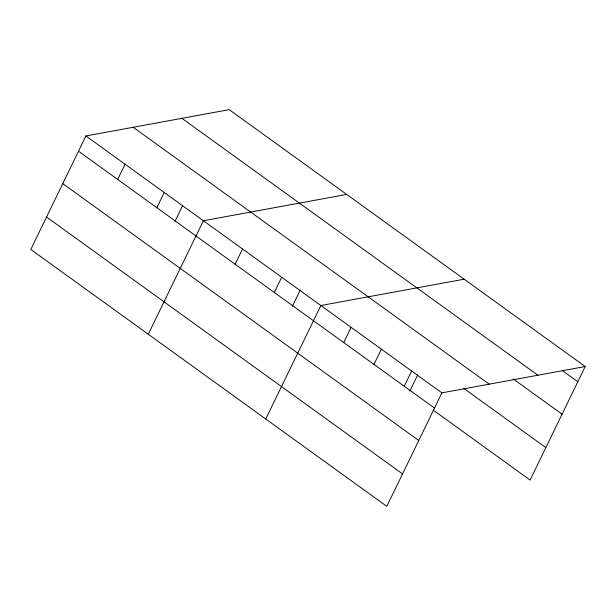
<?xml version="1.0" encoding="UTF-8"?>
<svg xmlns="http://www.w3.org/2000/svg" width="616" height="616" viewBox="0 0 616 616"><rect width="100%" height="100%" fill="white"/><g stroke="black" fill="none" stroke-linecap="round" stroke-linejoin="round"><path stroke-width="0.92" d="M585.2 366.535L229.206 109.648L85.909 135.967L30.8 249.465L386.794 506.352L441.903 392.854L585.2 366.535L530.091 480.033L433.102 410.048M117.679 179.449L125.071 164.226M156.834 207.708L164.226 192.485M174.929 221.437L182.798 205.22M148.279 334.234L203.388 220.744L346.685 194.425M235.158 264.226L242.542 249.003M274.312 292.477L281.704 277.254M292.408 306.206L300.277 289.997M265.758 419.011L320.867 305.513L464.164 279.194M343.736 342.573L351.128 327.35M373.989 364.41L381.381 349.187M404.25 386.24L411.642 371.025M409.879 390.983L417.756 374.767M562.293 370.562L577.808 381.758M181.92 118.334L537.914 375.221M513.182 378.917L562.062 414.191M133.195 127.281L489.189 384.168M463.594 388.257L545.838 447.601M85.909 135.967L441.903 392.854M78.517 151.19L434.511 408.077M62.77 183.622L418.765 440.509M46.547 217.032L402.541 473.92"/></g></svg>
